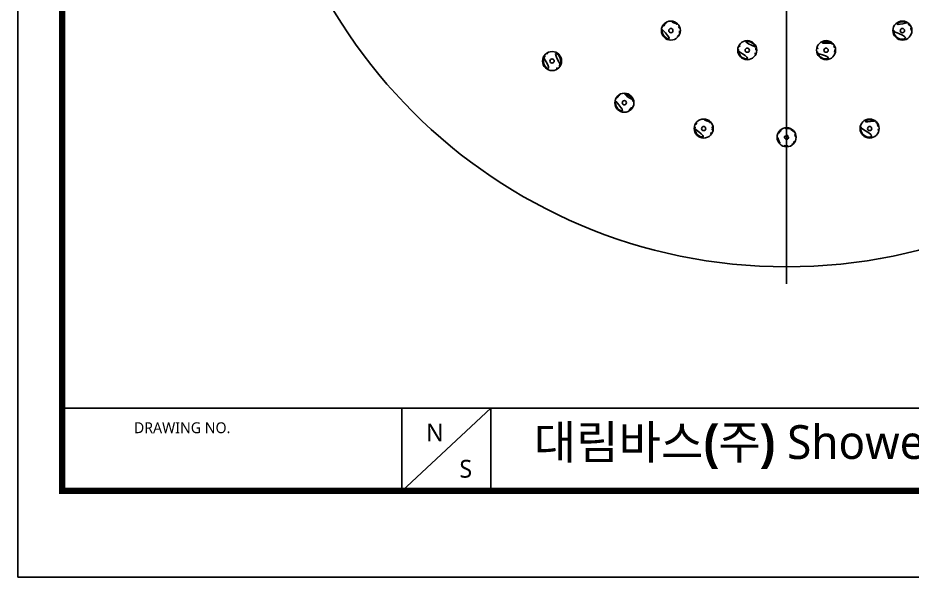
# Model space of a CAD drawing. Extents: x 16296660632 to 16296676033, y -37409619871 to -37409617369.
# Drawn here: x 16296675381.8 to 16296675593.3, y -37409617846.3 to -37409617714.1 of the extents above; entities that cross this region are included whole.
import ezdxf

# ---------------------------------------------------------------- set-up
doc = ezdxf.new("R2010")
doc.units = 0
doc.header["$LTSCALE"] = 10
doc.header["$MEASUREMENT"] = 0
doc.linetypes.add('CENTER', pattern=[2, 1.25, -0.25, 0.25, -0.25])
doc.layers.get('0').update_dxf_attribs({"linetype": 'CONTINUOUS'})
doc.styles.add('Daelim Dimension', font='')
doc.styles.get('Daelim Dimension').set_extended_font_data('NanumGothic')

msp = doc.modelspace()

# ---------------------------------------------------------------- linework, layer by layer
at = {"color": 1, "linetype": 'CENTER', "ltscale": 50}
msp.add_line((16296675563.642771, -37409617518.935753), (16296675563.642771, -37409617776.935753), dxfattribs=at)
at = {"color": 5}
msp.add_line((16296675392.30542, -37409617806.339981), (16296675916.49271, -37409617806.339981), dxfattribs=at)
at = {"color": 5, "ltscale": 40}
for p, q in [((16296675472.656111, -37409617806.339981), (16296675472.656111, -37409617825.956329)), ((16296675472.656111, -37409617806.339981), (16296675472.656111, -37409617825.956329)), ((16296675493.650459, -37409617806.339981), (16296675472.656111, -37409617825.956329)), ((16296675493.650459, -37409617806.339981), (16296675472.656111, -37409617825.956329)), ((16296675493.650459, -37409617806.339981), (16296675493.650459, -37409617825.956329)), ((16296675493.650459, -37409617806.339981), (16296675493.650459, -37409617825.956329))]:
    msp.add_line(p, q, dxfattribs=at)
at = {"ltscale": 0.5}
msp.add_lwpolyline([(16296675381.837231, -37409617846.30687), (16296676032.837231, -37409617846.30687), (16296676032.837231, -37409617369.30687), (16296675381.837231, -37409617369.30687)], close=True, dxfattribs=at)
at = {"color": 5, "linetype": 'ByBlock', "lineweight": 200, "const_width": 1.5}
msp.add_lwpolyline([(16296675392.30542, -37409617825.882156), (16296676022.30542, -37409617825.882156), (16296676022.30542, -37409617380.382156), (16296675392.30542, -37409617380.382156)], close=True, dxfattribs=at)
at = {"color": 7, "linetype": 'Continuous'}
for centre, radius in [((16296675563.642771, -37409617647.935753), 125), ((16296675536.26351, -37409617717.087883), 2.2525), ((16296675591.022039, -37409617717.087883), 2.2525), ((16296675536.263281, -37409617717.088623), 0.496376), ((16296675591.022141, -37409617717.088493), 0.496396), ((16296675554.321119, -37409617721.724281), 2.2525), ((16296675572.964439, -37409617721.724281), 2.2525), ((16296675554.32103, -37409617721.724693), 0.496355), ((16296675572.96434, -37409617721.724922), 0.496367), ((16296675508.17054, -37409617724.286743), 2.2525), ((16296675508.170071, -37409617724.287514), 0.49641), ((16296675525.257, -37409617734.151604), 2.2525), ((16296675525.256689, -37409617734.152496), 0.49638), ((16296675544.021111, -37409617740.248444), 2.2525), ((16296675583.264441, -37409617740.248444), 2.2525), ((16296675544.020969, -37409617740.24942), 0.49636), ((16296675563.642771, -37409617742.310753), 2.2525), ((16296675583.264469, -37409617740.249252), 0.496377)]:
    msp.add_circle(centre, radius, dxfattribs=at)
for centre, radius, start, end in [((16296675536.26103, -37409617717.088287), 2.06376, 132.33676227, 172.43224993), ((16296675536.265409, -37409617717.09066), 2.068456, 122.40304126, 132.38187601), ((16296675536.262939, -37409617717.089012), 2.065736, 55.61633715, 122.36963212), ((16296675591.022499, -37409617717.089172), 2.065854, 60.39343297, 165.56850982), ((16296675591.0133, -37409617717.101013), 2.080673, 41.35201706, 60.3343065), ((16296675536.263, -37409617717.089256), 2.06586, 172.41283823, 302.43241889), ((16296675591.022551, -37409617717.089203), 2.065912, 185.61520574, 345.63082527), ((16296675591.020479, -37409617717.090843), 2.068304, 12.341476, 22.02954839), ((16296675554.32094, -37409617721.7257), 2.065929, 22.17294297, 136.76809834), ((16296675572.964661, -37409617721.725952), 2.066119, 55.46905367, 151.16235646), ((16296675554.320971, -37409617721.725754), 2.065863, 186.79804348, 316.83234273), ((16296675554.319269, -37409617721.726196), 2.06766, 12.56306407, 22.16868106), ((16296675572.962151, -37409617721.726761), 2.068345, 357.94197737, 7.62199887), ((16296675508.169479, -37409617724.288254), 2.065879, 158.04407699, 288.04101581), ((16296675508.169451, -37409617724.287483), 2.065256, 338.77460675, 107.96460517), ((16296675572.964649, -37409617721.725731), 2.065865, 201.2337961, 331.2321478), ((16296675525.254351, -37409617734.152267), 2.06377, 129.94476642, 170.0636572), ((16296675525.258631, -37409617734.154808), 2.068472, 119.99454944, 129.9904651), ((16296675525.256269, -37409617734.153252), 2.065943, 20.76513384, 119.9586153), ((16296675525.256281, -37409617734.153313), 2.065879, 170.04412732, 300.04096158), ((16296675525.258181, -37409617734.154213), 2.063796, 310.11899853, 350.79067612), ((16296675525.253839, -37409617734.151642), 2.068557, 300.07642272, 310.16506197), ((16296675544.020729, -37409617740.250198), 2.065944, 52.80872166, 131.95965941), ((16296675583.26487, -37409617740.25045), 2.066136, 56.64097565, 155.95349206), ((16296675583.254539, -37409617740.261101), 2.080704, 36.85127579, 56.5644444), ((16296675544.02076, -37409617740.250259), 2.065879, 182.05408706, 312.0412952), ((16296675544.005461, -37409617740.253548), 2.081245, 2.83727419, 22.73957193), ((16296675563.645399, -37409617742.328873), 2.082254, 90.07234533, 108.2387262), ((16296675563.641781, -37409617742.314743), 2.068126, 80.76031391, 89.9723514), ((16296675563.641371, -37409617742.321777), 2.075147, 71.69429943, 80.78039896), ((16296675563.63859, -37409617742.320671), 2.074969, 53.72181584, 71.61201586), ((16296675583.264811, -37409617740.250198), 2.065935, 176.03467064, 336.03910885), ((16296675583.2607, -37409617740.251999), 2.070322, 26.79147979, 36.75189364), ((16296675563.64323, -37409617742.31208), 2.066546, 197.78434003, 251.59798516), ((16296675563.656731, -37409617742.319702), 2.081434, 144.0265873, 162.10589715), ((16296675563.643, -37409617742.311539), 0.496357, 143.9687057, 48.93328752), ((16296675563.64275, -37409617742.31147), 0.496417, 89.99748649, 143.96494549), ((16296675563.628229, -37409617742.305153), 2.082072, 324.11030828, 342.494089), ((16296675563.644171, -37409617742.303307), 2.075166, 251.64964991, 260.77116547), ((16296675563.64377, -37409617742.310257), 2.068243, 260.75115054, 269.9723514), ((16296675563.640169, -37409617742.296227), 2.082266, 270.07168963, 288.17451651)]:
    msp.add_arc(centre, radius, start, end, dxfattribs=at)
for points in [[(16296675537.42952, -37409617715.384209), (16296675537.710779, -37409617715.576637), (16296675537.94973, -37409617715.848557), (16296675538.104259, -37409617716.152298)], [(16296675538.104259, -37409617716.152298), (16296675538.259569, -37409617716.457588), (16296675538.338791, -37409617716.812897), (16296675538.32785, -37409617717.155251)], [(16296675538.32785, -37409617717.155251), (16296675538.31683, -37409617717.500603), (16296675538.213249, -37409617717.853333), (16296675538.03586, -37409617718.149841)], [(16296675588.966551, -37409617717.291344), (16296675588.943199, -37409617717.052757), (16296675588.96208, -37409617716.806473), (16296675589.02183, -37409617716.57431)], [(16296675592.57519, -37409617715.726341), (16296675592.72723, -37409617715.899544), (16296675592.851391, -37409617716.101379), (16296675592.93778, -37409617716.315041)], [(16296675593.040991, -37409617716.648758), (16296675593.10873, -37409617716.959213), (16296675593.10272, -37409617717.294037), (16296675593.02387, -37409617717.60186)], [(16296675538.03586, -37409617718.149841), (16296675537.87273, -37409617718.422523), (16296675537.63913, -37409617718.662491), (16296675537.370939, -37409617718.832901)], [(16296675552.26965, -37409617721.970284), (16296675552.22744, -37409617721.61615), (16296675552.28157, -37409617721.238998), (16296675552.4223, -37409617720.911301)], [(16296675552.4223, -37409617720.911301), (16296675552.51675, -37409617720.691383), (16296675552.651791, -37409617720.485023), (16296675552.815729, -37409617720.310631)], [(16296675556.337429, -37409617721.276459), (16296675556.41256, -37409617721.613609), (16296675556.39994, -37409617721.980888), (16296675556.301889, -37409617722.312103)], [(16296675571.039049, -37409617722.473923), (16296675570.91, -37409617722.141769), (16296675570.868361, -37409617721.763397), (16296675570.92276, -37409617721.41124)], [(16296675570.92276, -37409617721.41124), (16296675570.95941, -37409617721.173981), (16296675571.039009, -37409617720.939743), (16296675571.154779, -37409617720.729424)], [(16296675574.135839, -37409617720.023849), (16296675574.41622, -37409617720.216843), (16296675574.654119, -37409617720.489014), (16296675574.807859, -37409617720.792686)], [(16296675574.807859, -37409617720.792686), (16296675574.91184, -37409617720.998093), (16296675574.981741, -37409617721.224228), (16296675575.01222, -37409617721.452423)], [(16296675575.02916, -37409617721.801033), (16296675575.01757, -37409617722.118584), (16296675574.928471, -37409617722.441406), (16296675574.775551, -37409617722.719963)], [(16296675506.25345, -37409617723.515846), (16296675506.386959, -37409617723.184677), (16296675506.616249, -37409617722.87973), (16296675506.897751, -37409617722.660057)], [(16296675506.897751, -37409617722.660057), (16296675507.086611, -37409617722.512672), (16296675507.304569, -37409617722.396767), (16296675507.532459, -37409617722.322906)], [(16296675556.301889, -37409617722.312103), (16296675556.211691, -37409617722.616791), (16296675556.045111, -37409617722.907318), (16296675555.827721, -37409617723.139076)], [(16296675509.449751, -37409617725.909607), (16296675509.259621, -37409617726.059608), (16296675509.039551, -37409617726.177567), (16296675508.80928, -37409617726.252571)], [(16296675510.09524, -37409617725.035927), (16296675509.96417, -37409617725.373466), (16296675509.734039, -37409617725.685364), (16296675509.449751, -37409617725.909607)], [(16296675527.188009, -37409617733.420792), (16296675527.314369, -37409617733.754013), (16296675527.35253, -37409617734.132736), (16296675527.29537, -37409617734.484497)], [(16296675542.195881, -37409617739.281677), (16296675542.308559, -37409617739.069603), (16296675542.46085, -37409617738.874496), (16296675542.639429, -37409617738.713921)], [(16296675545.26955, -37409617738.604424), (16296675545.553431, -37409617738.819839), (16296675545.786739, -37409617739.120583), (16296675545.92494, -37409617739.449059)], [(16296675541.956221, -37409617740.324303), (16296675541.943451, -37409617739.967934), (16296675542.028561, -37409617739.596588), (16296675542.195881, -37409617739.281677)], [(16296675546.08416, -37409617740.150528), (16296675546.101641, -37409617740.512833), (16296675546.01782, -37409617740.892029), (16296675545.848669, -37409617741.212883)], [(16296675561.97225, -37409617741.097054), (16296675562.220289, -37409617740.756149), (16296675562.593399, -37409617740.483467), (16296675562.99371, -37409617740.351219)], [(16296675564.86636, -37409617740.647926), (16296675565.20372, -37409617740.896004), (16296675565.473129, -37409617741.266853), (16296675565.60446, -37409617741.664482)], [(16296675581.203819, -37409617740.107323), (16296675581.22053, -37409617739.867851), (16296675581.280279, -37409617739.6278), (16296675581.378071, -37409617739.408569)], [(16296675585.10878, -37409617739.31881), (16296675585.27191, -37409617739.6418), (16296675585.34984, -37409617740.021187), (16296675585.32654, -37409617740.382278)], [(16296675585.32654, -37409617740.382278), (16296675585.310909, -37409617740.62442), (16296675585.25128, -37409617740.867416), (16296675585.15274, -37409617741.089157)], [(16296675545.848669, -37409617741.212883), (16296675545.736099, -37409617741.426392), (16296675545.58346, -37409617741.622887), (16296675545.4042, -37409617741.784523)], [(16296675561.67544, -37409617742.943283), (16296675561.54693, -37409617742.54232), (16296675561.546949, -37409617742.080933), (16296675561.675989, -37409617741.680153)], [(16296675563.96908, -37409617741.937309), (16296675563.881531, -37409617741.860977), (16296675563.75893, -37409617741.815048), (16296675563.642771, -37409617741.815048)], [(16296675565.60446, -37409617741.664482), (16296675565.7369, -37409617742.065514), (16296675565.740561, -37409617742.528557), (16296675565.613871, -37409617742.93145)], [(16296675565.31502, -37409617743.525711), (16296675565.066481, -37409617743.868294), (16296675564.69169, -37409617744.142303), (16296675564.28966, -37409617744.27462)]]:
    msp.add_open_spline(points, degree=3, dxfattribs=at)

# ---------------------------------------------------------------- texts
at = {"color": 5, "ltscale": 40, "style": 'Daelim Dimension'}
msp.add_text('DRAWING NO.', height=2.56901127, dxfattribs=at).set_placement((16296675409.27832, -37409617812.274673))
at = {"char_height": 4.204124, "width": 5.86731056, "attachment_point": 1, "style": 'Daelim Dimension'}
for s, insert in [('N', (16296675478.366301, -37409617810.017693)), ('S', (16296675486.255079, -37409617818.586761))]:
    msp.add_mtext(s, dxfattribs=dict(at, insert=insert))
at = {"color": 2, "insert": (16296675503.846371, -37409617810.385269), "char_height": 7.98525, "width": 373.61342848, "attachment_point": 1, "style": 'Daelim Dimension'}
msp.add_mtext('{\\fPretendard Variable SemiBold|b0|i0|c129|p2;대림바스(주)} Shower Program_Shower Head_{\\fGulim|b0|i0|c129|p50;샤워헤드}_DL S4521', dxfattribs=at)

doc.saveas('drawing.dxf')
